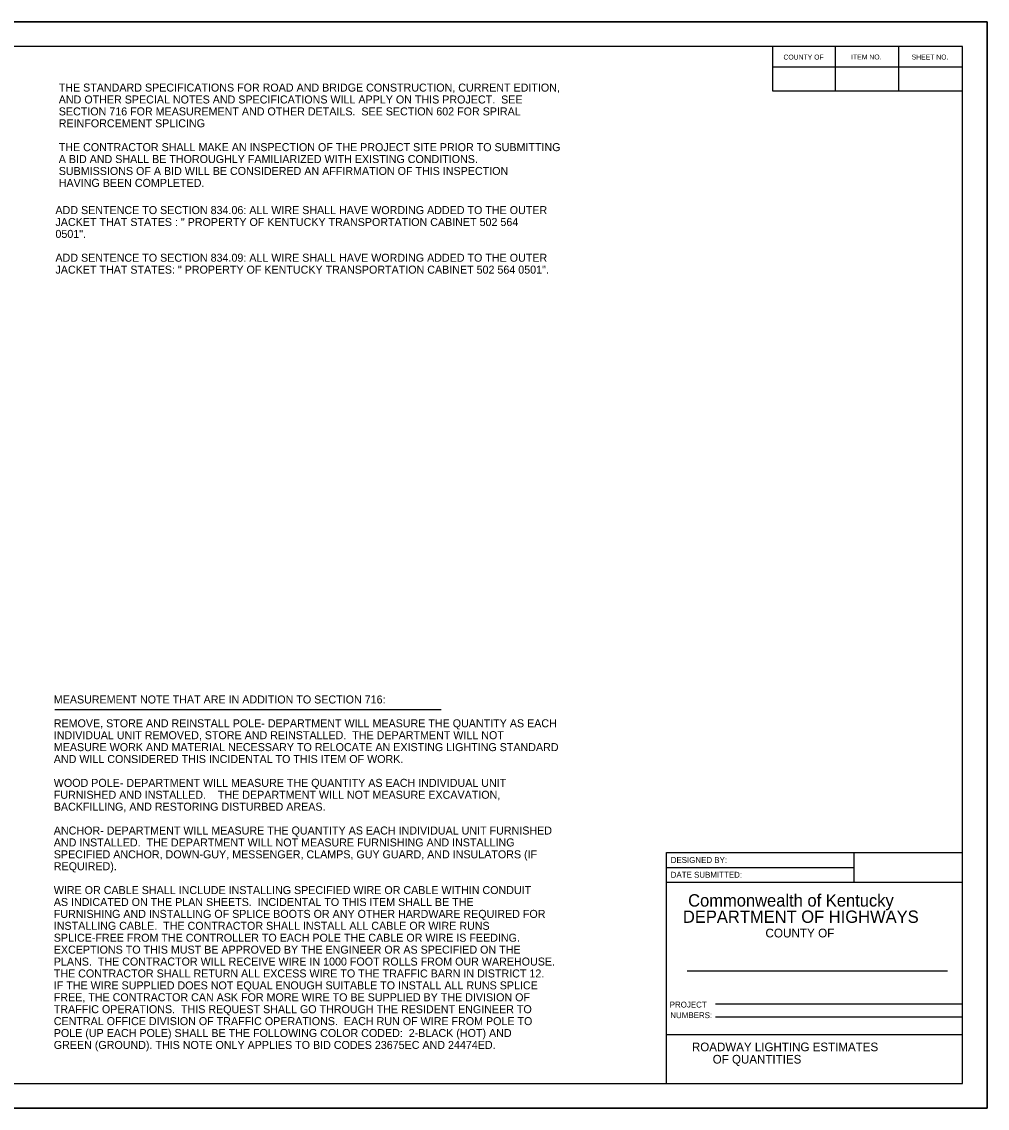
# Model space of a CAD drawing. Extents: x 1627513 to 1628928, y 1641307 to 1642456.
# Drawn here: x 1628181.1 to 1628581.9, y 1641847 to 1642298.1 of the extents above; entities that cross this region are included whole.
import ezdxf

# ---------------------------------------------------------------- set-up
doc = ezdxf.new("R2010")
doc.units = 0
for name, color, linetype in [('Level 1', 7, 'Continuous'), ('SB_PL_CUTLINE2_PR', 7, 'Continuous'), ('SB_PL_CUTLINE_PR', 7, 'Continuous'), ('SB_PL_SBL0_PR', 7, 'Continuous'), ('SB_PL_SBL4_PR', 7, 'Continuous'), ('SB_PL_SBTXT0_PT', 7, 'Continuous'), ('SB_PL_SDESC_PT', 7, 'Continuous'), ('T_PL_NOTE_PT', 7, 'Continuous')]:
    doc.layers.add(name, color=color, linetype=linetype)

msp = doc.modelspace()

# ---------------------------------------------------------------- linework, layer by layer
at = {"layer": 'SB_PL_CUTLINE2_PR'}
msp.add_lwpolyline([(1628581.9, 1641847.03), (1628581.9, 1642298.14), (1627884.72, 1642298.14), (1627884.72, 1641847.03)], close=True, dxfattribs=at)
at = {"layer": 'SB_PL_CUTLINE_PR'}
msp.add_lwpolyline([(1627843.71, 1642298.14), (1628581.9, 1642298.14), (1628581.9, 1641847.03), (1627843.71, 1641847.03)], close=True, dxfattribs=at)
at = {"layer": 'SB_PL_SBL0_PR'}
for p, q in [((1628518.89, 1642269.44), (1628518.89, 1642287.89)), ((1628545.13, 1642269.44), (1628545.13, 1642287.89)), ((1628571.65, 1642279.3), (1628492.7, 1642279.3)), ((1628526.53, 1641953.2), (1628526.53, 1641940.89)), ((1628448.68, 1641947.05), (1628526.53, 1641947.05)), ((1628565.35, 1641904.01), (1628457.27, 1641904.01)), ((1628571.65, 1641890.24), (1628469.07, 1641890.24)), ((1628571.65, 1641884.84), (1628469.01, 1641884.84))]:
    msp.add_line(p, q, dxfattribs=at)
at = {"layer": 'SB_PL_SBL4_PR'}
for p, q in [((1628448.68, 1641940.89), (1628571.65, 1641940.89)), ((1628448.61, 1641877.64), (1628571.65, 1641877.64))]:
    msp.add_line(p, q, dxfattribs=at)
msp.add_lwpolyline([(1627894.97, 1641857.28), (1628571.65, 1641857.28), (1628571.65, 1642287.89), (1627894.97, 1642287.89)], close=True, dxfattribs=at)
for points in [[(1628492.7, 1642287.89), (1628492.7, 1642269.44), (1628571.65, 1642269.44)], [(1628448.68, 1641857.28), (1628448.68, 1641953.2), (1628571.65, 1641953.2)]]:
    msp.add_lwpolyline(points, dxfattribs=at)
at = {"layer": 'T_PL_NOTE_PT'}
msp.add_line((1628194.79, 1642012.6), (1628355.17, 1642012.6), dxfattribs=at)

# ---------------------------------------------------------------- texts
at = {"layer": 'Level 1'}
for s, height, p in [('THE STANDARD SPECIFICATIONS FOR ROAD AND BRIDGE CONSTRUCTION, CURRENT EDITION, ', 3.3218, (1628196.44, 1642269.14)), ('AND OTHER SPECIAL NOTES AND SPECIFICATIONS WILL APPLY ON THIS PROJECT.  SEE ', 3.3218, (1628196.44, 1642264.2)), ('SECTION 716 FOR MEASUREMENT AND OTHER DETAILS.  SEE SECTION 602 FOR SPIRAL ', 3.3218, (1628196.44, 1642259.25)), ('REINFORCEMENT SPLICING', 3.3218, (1628196.44, 1642254.31)), ('THE CONTRACTOR SHALL MAKE AN INSPECTION OF THE PROJECT SITE PRIOR TO SUBMITTING ', 3.3218, (1628196.44, 1642244.41)), ('A BID AND SHALL BE THOROUGHLY FAMILIARIZED WITH EXISTING CONDITIONS. ', 3.3218, (1628196.44, 1642239.47)), ('SUBMISSIONS OF A BID WILL BE CONSIDERED AN AFFIRMATION OF THIS INSPECTION ', 3.3218, (1628196.44, 1642234.52)), ('HAVING BEEN COMPLETED.', 3.3218, (1628196.44, 1642229.58)), ('ADD SENTENCE TO SECTION 834.06: ALL WIRE SHALL HAVE WORDING ADDED TO THE OUTER ', 3.3218, (1628195.07, 1642218.28)), ('JACKET THAT STATES : " PROPERTY OF KENTUCKY TRANSPORTATION CABINET 502 564 ', 3.3218, (1628195.07, 1642213.33)), ('0501".', 3.322, (1628195.07, 1642208.39)), ('ADD SENTENCE TO SECTION 834.09: ALL WIRE SHALL HAVE WORDING ADDED TO THE OUTER ', 3.3218, (1628195.07, 1642198.5)), ('JACKET THAT STATES: " PROPERTY OF KENTUCKY TRANSPORTATION CABINET 502 564 0501".', 3.3218, (1628195.07, 1642193.55)), ('MEASUREMENT NOTE THAT ARE IN ADDITION TO SECTION 716:', 3.3218, (1628194.38, 1642015.09)), ('REMOVE, STORE AND REINSTALL POLE- DEPARTMENT WILL MEASURE THE QUANTITY AS EACH ', 3.3218, (1628194.38, 1642005.2)), ('INDIVIDUAL UNIT REMOVED, STORE AND REINSTALLED.  THE DEPARTMENT WILL NOT ', 3.3218, (1628194.38, 1642000.26)), ('MEASURE WORK AND MATERIAL NECESSARY TO RELOCATE AN EXISTING LIGHTING STANDARD ', 3.3218, (1628194.38, 1641995.31)), ('AND WILL CONSIDERED THIS INCIDENTAL TO THIS ITEM OF WORK.  ', 3.3218, (1628194.38, 1641990.36)), ('WOOD POLE- DEPARTMENT WILL MEASURE THE QUANTITY AS EACH INDIVIDUAL UNIT ', 3.3218, (1628194.38, 1641980.47)), ('FURNISHED AND INSTALLED.    THE DEPARTMENT WILL NOT MEASURE EXCAVATION, ', 3.3218, (1628194.38, 1641975.53)), ('BACKFILLING, AND RESTORING DISTURBED AREAS.', 3.3218, (1628194.38, 1641970.58)), ('ANCHOR- DEPARTMENT WILL MEASURE THE QUANTITY AS EACH INDIVIDUAL UNIT FURNISHED ', 3.3218, (1628194.38, 1641960.69)), ('AND INSTALLED.  THE DEPARTMENT WILL NOT MEASURE FURNISHING AND INSTALLING ', 3.3218, (1628194.38, 1641955.74)), ('SPECIFIED ANCHOR, DOWN-GUY, MESSENGER, CLAMPS, GUY GUARD, AND INSULATORS (IF ', 3.3218, (1628194.38, 1641950.8)), ('REQUIRED).', 3.322, (1628194.38, 1641945.85)), ('WIRE OR CABLE SHALL INCLUDE INSTALLING SPECIFIED WIRE OR CABLE WITHIN CONDUIT ', 3.3218, (1628194.38, 1641935.96)), ('AS INDICATED ON THE PLAN SHEETS.  INCIDENTAL TO THIS ITEM SHALL BE THE ', 3.3218, (1628194.38, 1641931.01)), ('FURNISHING AND INSTALLING OF SPLICE BOOTS OR ANY OTHER HARDWARE REQUIRED FOR ', 3.3218, (1628194.38, 1641926.07)), ('INSTALLING CABLE.  THE CONTRACTOR SHALL INSTALL ALL CABLE OR WIRE RUNS ', 3.3218, (1628194.38, 1641921.12)), ('SPLICE-FREE FROM THE CONTROLLER TO EACH POLE THE CABLE OR WIRE IS FEEDING. ', 3.3218, (1628194.38, 1641916.18)), ('EXCEPTIONS TO THIS MUST BE APPROVED BY THE ENGINEER OR AS SPECIFIED ON THE ', 3.3218, (1628194.38, 1641911.23)), ('PLANS.  THE CONTRACTOR WILL RECEIVE WIRE IN 1000 FOOT ROLLS FROM OUR WAREHOUSE. ', 3.3218, (1628194.38, 1641906.28)), ('THE CONTRACTOR SHALL RETURN ALL EXCESS WIRE TO THE TRAFFIC BARN IN DISTRICT 12. ', 3.3218, (1628194.38, 1641901.34)), ('IF THE WIRE SUPPLIED DOES NOT EQUAL ENOUGH SUITABLE TO INSTALL ALL RUNS SPLICE ', 3.3218, (1628194.38, 1641896.39)), ('FREE, THE CONTRACTOR CAN ASK FOR MORE WIRE TO BE SUPPLIED BY THE DIVISION OF ', 3.3218, (1628194.38, 1641891.45)), ('TRAFFIC OPERATIONS.  THIS REQUEST SHALL GO THROUGH THE RESIDENT ENGINEER TO ', 3.3218, (1628194.38, 1641886.5)), ('CENTRAL OFFICE DIVISION OF TRAFFIC OPERATIONS.  EACH RUN OF WIRE FROM POLE TO ', 3.3218, (1628194.38, 1641881.55)), ('POLE (UP EACH POLE) SHALL BE THE FOLLOWING COLOR CODED:  2-BLACK (HOT) AND ', 3.3218, (1628194.38, 1641876.61)), ('GREEN (GROUND). THIS NOTE ONLY APPLIES TO BID CODES 23675EC AND 24474ED.', 3.3218, (1628194.38, 1641871.66))]:
    msp.add_text(s, height=height, dxfattribs=at).set_placement(p)
at = {"layer": 'SB_PL_SBTXT0_PT'}
for s, height, p in [('COUNTY OF', 2.051, (1628497.29, 1642282.44)), ('ITEM NO.', 2.051, (1628525.39, 1642282.48)), ('SHEET NO.', 2.051, (1628550.5, 1642282.46)), ('DESIGNED BY:', 2.4606, (1628450.49, 1641948.89)), ('DATE SUBMITTED:', 2.4606, (1628450.49, 1641942.74)), ('Commonwealth of Kentucky', 5.1263, (1628457.72, 1641930.77)), ('DEPARTMENT OF HIGHWAYS', 5.1263, (1628455.55, 1641924.01)), ('COUNTY OF', 3.633, (1628489.81, 1641917.96)), ('PROJECT', 2.461, (1628450.07, 1641888.84)), ('NUMBERS:', 2.461, (1628450.32, 1641884.45))]:
    msp.add_text(s, height=height, dxfattribs=at).set_placement(p)
at = {"layer": 'SB_PL_SDESC_PT'}
for s, p in [('      ROADWAY LIGHTING ESTIMATES      ', (1628451.29, 1641870.71)), ('             OF QUANTITIES            ', (1628450.59, 1641865.59))]:
    msp.add_text(s, height=3.5884, dxfattribs=at).set_placement(p)

doc.saveas('drawing.dxf')
